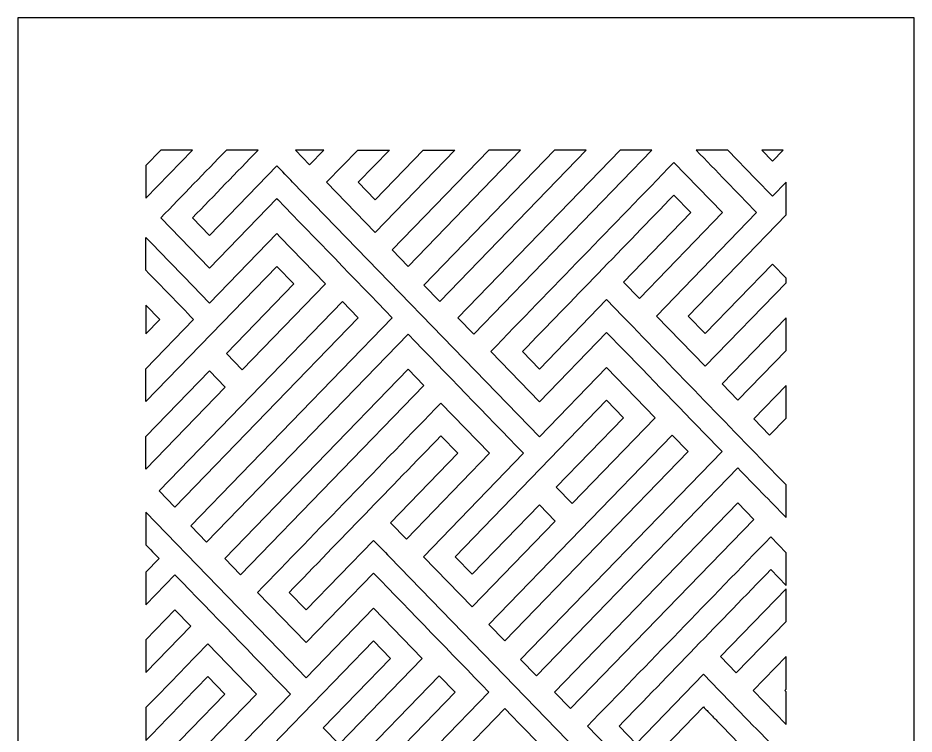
# Model space of a CAD drawing. Header units: centimetres. Extents: x -10 to 9.6, y -13.1 to 13.4.
# Drawn here: x -9.96 to -0.53, y 5.82 to 13.35 of the extents above; entities that cross this region are included whole.
import ezdxf

# ---------------------------------------------------------------- set-up
doc = ezdxf.new("R2010")
doc.units = ezdxf.units.CM
doc.header["$MEASUREMENT"] = 0
doc.layers.add('layer 1', color=7, linetype='Continuous')

msp = doc.modelspace()

# ---------------------------------------------------------------- linework, layer by layer
at = {"layer": 'layer 1', "color": 193}
for points, knots in [([(-0.53246, 13.35255), (-0.53246, 13.35255), (-0.53246, -13.07195), (-0.53246, -13.07195), (-0.53246, -13.07195), (-0.53246, -13.07195), (-9.9628, -13.07195), (-9.9628, -13.07195), (-9.9628, -13.07195), (-9.9628, -13.07195), (-9.9628, 13.35255), (-9.9628, 13.35255), (-9.9628, 13.35255), (-9.9628, 13.35255), (-0.53246, 13.35255), (-0.53246, 13.35255)], [0, 0, 0, 0, 0.2, 0.2, 0.2, 0.2, 0.4, 0.4, 0.4, 0.4, 0.6, 0.6, 0.6, 0.6, 1, 1, 1, 1]), ([(-8.61561, 11.45649), (-8.61561, 11.45649), (-8.61561, 11.80068), (-8.61561, 11.80068), (-8.61561, 11.80068), (-8.61561, 11.80068), (-8.45955, 11.96179), (-8.45955, 11.96179), (-8.45955, 11.96179), (-8.45955, 11.96179), (-8.12614, 11.96179), (-8.12614, 11.96179), (-8.12614, 11.96179), (-8.12614, 11.96179), (-8.61561, 11.45649), (-8.61561, 11.45649)], [0, 0, 0, 0, 0.2, 0.2, 0.2, 0.2, 0.4, 0.4, 0.4, 0.4, 0.6, 0.6, 0.6, 0.6, 1, 1, 1, 1]), ([(-7.7689, 11.96179), (-7.7689, 11.96179), (-7.43549, 11.96179), (-7.43549, 11.96179), (-7.43549, 11.96179), (-7.66553, 11.72432), (-7.89556, 11.48684), (-8.12559, 11.24937), (-8.12559, 11.24937), (-8.12559, 11.24937), (-7.94697, 11.06498), (-7.94697, 11.06498), (-7.94697, 11.06498), (-7.94697, 11.06498), (-7.23847, 11.7964), (-7.23847, 11.7964), (-7.23847, 11.7964), (-7.1829, 11.73903), (-7.12733, 11.68167), (-7.07177, 11.6243), (-7.07177, 11.6243), (-7.07177, 11.6243), (-7.07176, 11.6243), (-7.07176, 11.6243), (-7.07176, 11.6243), (-7.07176, 11.6243), (-4.47591, 8.94448), (-4.47591, 8.94448), (-4.47591, 8.94448), (-4.47591, 8.94448), (-3.7674, 9.6759), (-3.7674, 9.6759), (-3.7674, 9.6759), (-3.7674, 9.6759), (-3.25538, 9.14732), (-3.25538, 9.14732), (-3.25538, 9.14732), (-3.25538, 9.14732), (-4.13059, 8.2438), (-4.13059, 8.2438), (-4.13059, 8.2438), (-4.13059, 8.2438), (-4.29729, 8.4159), (-4.29729, 8.4159), (-4.29729, 8.4159), (-4.29729, 8.4159), (-3.58879, 9.14732), (-3.58879, 9.14732), (-3.58879, 9.14732), (-3.58879, 9.14732), (-3.7674, 9.33171), (-3.7674, 9.33171), (-3.7674, 9.33171), (-3.7674, 9.33171), (-5.36302, 7.68448), (-5.36302, 7.68448), (-5.36302, 7.68448), (-5.36302, 7.68448), (-5.18441, 7.50009), (-5.18441, 7.50009), (-5.18441, 7.50009), (-5.18441, 7.50009), (-4.47591, 8.23151), (-4.47591, 8.23151), (-4.47591, 8.23151), (-4.47591, 8.23151), (-4.3092, 8.05941), (-4.3092, 8.05941), (-4.3092, 8.05941), (-4.3092, 8.05941), (-5.18441, 7.15589), (-5.18441, 7.15589), (-5.18441, 7.15589), (-5.18441, 7.15589), (-5.69644, 7.68448), (-5.69644, 7.68448), (-5.69644, 7.68448), (-5.69644, 7.68448), (-4.64261, 8.77239), (-4.64261, 8.77239), (-4.64261, 8.77239), (-5.04747, 9.19034), (-5.45233, 9.60829), (-5.85719, 10.02624), (-5.85719, 10.02624), (-5.85719, 10.02624), (-7.97674, 7.83814), (-7.97674, 7.83814), (-7.97674, 7.83814), (-7.97674, 7.83814), (-8.14345, 8.01024), (-8.14345, 8.01024), (-8.14345, 8.01024), (-8.14345, 8.01024), (-6.02389, 10.19834), (-6.02389, 10.19834), (-6.02389, 10.19834), (-6.4254, 10.61284), (-6.8269, 11.02732), (-7.2284, 11.4418), (-7.2284, 11.4418), (-7.22952, 11.44296), (-7.23064, 11.44412), (-7.23175, 11.44527), (-7.23175, 11.44527), (-7.23287, 11.44643), (-7.23399, 11.44758), (-7.23511, 11.44874), (-7.23511, 11.44874), (-7.23623, 11.44989), (-7.23735, 11.45105), (-7.23847, 11.4522), (-7.23847, 11.4522), (-7.23847, 11.4522), (-7.23847, 11.4522), (-7.23847, 11.4522), (-7.23847, 11.4522), (-7.23847, 11.4522), (-7.94697, 10.72079), (-7.94697, 10.72079), (-7.94697, 10.72079), (-7.94697, 10.72079), (-8.459, 11.24937), (-8.459, 11.24937), (-8.459, 11.24937), (-8.22897, 11.48685), (-7.99894, 11.72431), (-7.7689, 11.96179)], [0, 0, 0, 0, 0.030303, 0.030303, 0.030303, 0.030303, 0.0606061, 0.0606061, 0.0606061, 0.0606061, 0.0909091, 0.0909091, 0.0909091, 0.0909091, 0.1212121, 0.1212121, 0.1212121, 0.1212121, 0.1515152, 0.1515152, 0.1515152, 0.1515152, 0.1818182, 0.1818182, 0.1818182, 0.1818182, 0.2121212, 0.2121212, 0.2121212, 0.2121212, 0.2424242, 0.2424242, 0.2424242, 0.2424242, 0.2727273, 0.2727273, 0.2727273, 0.2727273, 0.3030303, 0.3030303, 0.3030303, 0.3030303, 0.3333333, 0.3333333, 0.3333333, 0.3333333, 0.3636364, 0.3636364, 0.3636364, 0.3636364, 0.3939394, 0.3939394, 0.3939394, 0.3939394, 0.4242424, 0.4242424, 0.4242424, 0.4242424, 0.4545455, 0.4545455, 0.4545455, 0.4545455, 0.4848485, 0.4848485, 0.4848485, 0.4848485, 0.5151515, 0.5151515, 0.5151515, 0.5151515, 0.5454545, 0.5454545, 0.5454545, 0.5454545, 0.5757576, 0.5757576, 0.5757576, 0.5757576, 0.6060606, 0.6060606, 0.6060606, 0.6060606, 0.6363636, 0.6363636, 0.6363636, 0.6363636, 0.6666667, 0.6666667, 0.6666667, 0.6666667, 0.6969697, 0.6969697, 0.6969697, 0.6969697, 0.7272727, 0.7272727, 0.7272727, 0.7272727, 0.7575758, 0.7575758, 0.7575758, 0.7575758, 0.7878788, 0.7878788, 0.7878788, 0.7878788, 0.8181818, 0.8181818, 0.8181818, 0.8181818, 0.8484848, 0.8484848, 0.8484848, 0.8484848, 0.8787879, 0.8787879, 0.8787879, 0.8787879, 0.9090909, 0.9090909, 0.9090909, 0.9090909, 0.9393939, 0.9393939, 0.9393939, 0.9393939, 1, 1, 1, 1]), ([(-7.04145, 11.96179), (-7.04145, 11.96179), (-6.74485, 11.96179), (-6.74485, 11.96179), (-6.74485, 11.96179), (-6.74485, 11.96179), (-6.89315, 11.80869), (-6.89315, 11.80869), (-6.89315, 11.80869), (-6.89315, 11.80869), (-7.04145, 11.96179), (-7.04145, 11.96179)], [0, 0, 0, 0, 0.25, 0.25, 0.25, 0.25, 0.5, 0.5, 0.5, 0.5, 1, 1, 1, 1]), ([(-6.38762, 11.96179), (-6.38762, 11.96179), (-6.71454, 11.6243), (-6.71454, 11.6243), (-6.71454, 11.6243), (-6.71454, 11.6243), (-6.71454, 11.6243), (-6.71454, 11.6243), (-6.71454, 11.6243), (-6.71454, 11.6243), (-6.20251, 11.09571), (-6.20251, 11.09571), (-6.20251, 11.09571), (-6.20251, 11.09571), (-5.36357, 11.96179), (-5.36357, 11.96179), (-5.36357, 11.96179), (-5.36357, 11.96179), (-5.69698, 11.96179), (-5.69698, 11.96179), (-5.69698, 11.96179), (-5.69698, 11.96179), (-6.20251, 11.43991), (-6.20251, 11.43991), (-6.20251, 11.43991), (-6.20251, 11.43991), (-6.38112, 11.6243), (-6.38112, 11.6243), (-6.38112, 11.6243), (-6.38112, 11.6243), (-6.05421, 11.96179), (-6.05421, 11.96179), (-6.05421, 11.96179), (-6.05421, 11.96179), (-6.38762, 11.96179), (-6.38762, 11.96179)], [0, 0, 0, 0, 0.1, 0.1, 0.1, 0.1, 0.2, 0.2, 0.2, 0.2, 0.3, 0.3, 0.3, 0.3, 0.4, 0.4, 0.4, 0.4, 0.5, 0.5, 0.5, 0.5, 0.6, 0.6, 0.6, 0.6, 0.7, 0.7, 0.7, 0.7, 0.8, 0.8, 0.8, 0.8, 1, 1, 1, 1]), ([(-5.00634, 11.96179), (-5.00634, 11.96179), (-4.67293, 11.96179), (-4.67293, 11.96179), (-4.67293, 11.96179), (-4.67293, 11.96179), (-5.85719, 10.73922), (-5.85719, 10.73922), (-5.85719, 10.73922), (-5.85719, 10.73922), (-6.02389, 10.91132), (-6.02389, 10.91132), (-6.02389, 10.91132), (-6.02389, 10.91132), (-5.00634, 11.96179), (-5.00634, 11.96179)], [0, 0, 0, 0, 0.2, 0.2, 0.2, 0.2, 0.4, 0.4, 0.4, 0.4, 0.6, 0.6, 0.6, 0.6, 1, 1, 1, 1]), ([(-4.3157, 11.96179), (-4.3157, 11.96179), (-3.98229, 11.96179), (-3.98229, 11.96179), (-3.98229, 11.96179), (-3.98229, 11.96179), (-5.52377, 10.37044), (-5.52377, 10.37044), (-5.52377, 10.37044), (-5.52377, 10.37044), (-5.69048, 10.54254), (-5.69048, 10.54254), (-5.69048, 10.54254), (-5.69048, 10.54254), (-4.3157, 11.96179), (-4.3157, 11.96179)], [0, 0, 0, 0, 0.2, 0.2, 0.2, 0.2, 0.4, 0.4, 0.4, 0.4, 0.6, 0.6, 0.6, 0.6, 1, 1, 1, 1]), ([(-3.62506, 11.96179), (-3.62506, 11.96179), (-3.29164, 11.96179), (-3.29164, 11.96179), (-3.29164, 11.96179), (-3.29164, 11.96179), (-5.16655, 10.02624), (-5.16655, 10.02624), (-5.16655, 10.02624), (-5.16655, 10.02624), (-5.33325, 10.19834), (-5.33325, 10.19834), (-5.33325, 10.19834), (-5.33325, 10.19834), (-3.62506, 11.96179), (-3.62506, 11.96179)], [0, 0, 0, 0, 0.2, 0.2, 0.2, 0.2, 0.4, 0.4, 0.4, 0.4, 0.6, 0.6, 0.6, 0.6, 1, 1, 1, 1]), ([(-1.87965, 11.62471), (-1.87965, 11.62471), (-1.87965, 11.28052), (-1.87965, 11.28052), (-1.87965, 11.28052), (-1.87965, 11.28052), (-2.91006, 10.21678), (-2.91006, 10.21678), (-2.91006, 10.21678), (-2.91006, 10.21678), (-2.73144, 10.03239), (-2.73144, 10.03239), (-2.73144, 10.03239), (-2.73144, 10.03239), (-2.02294, 10.76381), (-2.02294, 10.76381), (-2.02294, 10.76381), (-2.02294, 10.76381), (-1.87965, 10.61588), (-1.87965, 10.61588), (-1.87965, 10.61588), (-1.87965, 10.61588), (-1.87965, 10.56754), (-1.87965, 10.56754), (-1.87965, 10.56754), (-1.87965, 10.56754), (-2.73144, 9.6882), (-2.73144, 9.6882), (-2.73144, 9.6882), (-2.73144, 9.6882), (-3.24347, 10.21678), (-3.24347, 10.21678), (-3.24347, 10.21678), (-3.24347, 10.21678), (-2.18965, 11.30469), (-2.18965, 11.30469), (-2.18965, 11.30469), (-2.40182, 11.52372), (-2.614, 11.74275), (-2.82617, 11.96179), (-2.82617, 11.96179), (-2.82617, 11.96179), (-2.49275, 11.96179), (-2.49275, 11.96179), (-2.49275, 11.96179), (-2.49275, 11.96179), (-2.20156, 11.66118), (-2.20156, 11.66118), (-2.20156, 11.66118), (-2.20156, 11.66118), (-2.02294, 11.47678), (-2.02294, 11.47678), (-2.02294, 11.47678), (-2.02294, 11.47678), (-1.87965, 11.62471), (-1.87965, 11.62471)], [0, 0, 0, 0, 0.0666667, 0.0666667, 0.0666667, 0.0666667, 0.1333333, 0.1333333, 0.1333333, 0.1333333, 0.2, 0.2, 0.2, 0.2, 0.2666667, 0.2666667, 0.2666667, 0.2666667, 0.3333333, 0.3333333, 0.3333333, 0.3333333, 0.4, 0.4, 0.4, 0.4, 0.4666667, 0.4666667, 0.4666667, 0.4666667, 0.5333333, 0.5333333, 0.5333333, 0.5333333, 0.6, 0.6, 0.6, 0.6, 0.6666667, 0.6666667, 0.6666667, 0.6666667, 0.7333333, 0.7333333, 0.7333333, 0.7333333, 0.8, 0.8, 0.8, 0.8, 0.8666667, 0.8666667, 0.8666667, 0.8666667, 1, 1, 1, 1]), ([(-2.13552, 11.96179), (-2.13552, 11.96179), (-1.91036, 11.96179), (-1.91036, 11.96179), (-1.91036, 11.96179), (-1.91036, 11.96179), (-2.02294, 11.84557), (-2.02294, 11.84557), (-2.02294, 11.84557), (-2.02294, 11.84557), (-2.13552, 11.96179), (-2.13552, 11.96179)], [0, 0, 0, 0, 0.25, 0.25, 0.25, 0.25, 0.5, 0.5, 0.5, 0.5, 1, 1, 1, 1]), ([(-1.87965, 8.44006), (-1.87965, 8.44006), (-1.87965, 8.09586), (-1.87965, 8.09586), (-1.87965, 8.09586), (-2.04847, 8.27015), (-2.2173, 8.44444), (-2.38612, 8.61873), (-2.38612, 8.61873), (-2.38612, 8.61873), (-4.50567, 6.43062), (-4.50567, 6.43062), (-4.50567, 6.43062), (-4.50567, 6.43062), (-4.67238, 6.60272), (-4.67238, 6.60272), (-4.67238, 6.60272), (-4.67238, 6.60272), (-2.55283, 8.79083), (-2.55283, 8.79083), (-2.55283, 8.79083), (-2.89815, 9.14731), (-3.24347, 9.50381), (-3.58879, 9.86029), (-3.58879, 9.86029), (-3.58879, 9.86029), (-3.7674, 10.04468), (-3.7674, 10.04468), (-3.7674, 10.04468), (-3.7674, 10.04468), (-4.47591, 9.31327), (-4.47591, 9.31327), (-4.47591, 9.31327), (-4.47591, 9.31327), (-4.98793, 9.84185), (-4.98793, 9.84185), (-4.98793, 9.84185), (-4.34493, 10.50566), (-3.70191, 11.16947), (-3.0589, 11.83327), (-3.0589, 11.83327), (-3.0589, 11.83327), (-2.54688, 11.30469), (-2.54688, 11.30469), (-2.54688, 11.30469), (-2.54688, 11.30469), (-3.42208, 10.40117), (-3.42208, 10.40117), (-3.42208, 10.40117), (-3.42208, 10.40117), (-3.58879, 10.57327), (-3.58879, 10.57327), (-3.58879, 10.57327), (-3.58879, 10.57327), (-2.88029, 11.30469), (-2.88029, 11.30469), (-2.88029, 11.30469), (-2.88029, 11.30469), (-3.0589, 11.48908), (-3.0589, 11.48908), (-3.0589, 11.48908), (-3.59078, 10.94), (-4.12266, 10.39092), (-4.65452, 9.84185), (-4.65452, 9.84185), (-4.65452, 9.84185), (-4.47591, 9.65746), (-4.47591, 9.65746), (-4.47591, 9.65746), (-4.47591, 9.65746), (-3.7674, 10.38888), (-3.7674, 10.38888), (-3.7674, 10.38888), (-3.7674, 10.38888), (-3.6007, 10.21678), (-3.6007, 10.21678), (-3.6007, 10.21678), (-3.027, 9.62453), (-2.45333, 9.0323), (-1.87965, 8.44006)], [0, 0, 0, 0, 0.047619, 0.047619, 0.047619, 0.047619, 0.0952381, 0.0952381, 0.0952381, 0.0952381, 0.1428571, 0.1428571, 0.1428571, 0.1428571, 0.1904762, 0.1904762, 0.1904762, 0.1904762, 0.2380952, 0.2380952, 0.2380952, 0.2380952, 0.2857143, 0.2857143, 0.2857143, 0.2857143, 0.3333333, 0.3333333, 0.3333333, 0.3333333, 0.3809524, 0.3809524, 0.3809524, 0.3809524, 0.4285714, 0.4285714, 0.4285714, 0.4285714, 0.4761905, 0.4761905, 0.4761905, 0.4761905, 0.5238095, 0.5238095, 0.5238095, 0.5238095, 0.5714286, 0.5714286, 0.5714286, 0.5714286, 0.6190476, 0.6190476, 0.6190476, 0.6190476, 0.6666667, 0.6666667, 0.6666667, 0.6666667, 0.7142857, 0.7142857, 0.7142857, 0.7142857, 0.7619048, 0.7619048, 0.7619048, 0.7619048, 0.8095238, 0.8095238, 0.8095238, 0.8095238, 0.8571429, 0.8571429, 0.8571429, 0.8571429, 0.9047619, 0.9047619, 0.9047619, 0.9047619, 1, 1, 1, 1]), ([(-8.61561, 10.69807), (-8.4483, 10.52535), (-8.28099, 10.35263), (-8.11368, 10.1799), (-8.11368, 10.1799), (-8.11368, 10.1799), (-8.61561, 9.66174), (-8.61561, 9.66174), (-8.61561, 9.66174), (-8.61561, 9.66174), (-8.61561, 9.31755), (-8.61561, 9.31755), (-8.61561, 9.31755), (-8.61561, 9.31755), (-7.23847, 10.73922), (-7.23847, 10.73922), (-7.23847, 10.73922), (-7.23847, 10.73922), (-7.05986, 10.55483), (-7.05986, 10.55483), (-7.05986, 10.55483), (-7.05986, 10.55483), (-7.76836, 9.82342), (-7.76836, 9.82342), (-7.76836, 9.82342), (-7.76836, 9.82342), (-7.60165, 9.65132), (-7.60165, 9.65132), (-7.60165, 9.65132), (-7.60165, 9.65132), (-6.72644, 10.55483), (-6.72644, 10.55483), (-6.72644, 10.55483), (-6.72644, 10.55483), (-7.20215, 11.04592), (-7.20215, 11.04592), (-7.20215, 11.04592), (-7.20215, 11.04592), (-7.23847, 11.08342), (-7.23847, 11.08342), (-7.23847, 11.08342), (-7.23847, 11.08342), (-7.23847, 11.08342), (-7.23847, 11.08342), (-7.23847, 11.08342), (-7.23847, 11.08342), (-7.94697, 10.352), (-7.94697, 10.352), (-7.94697, 10.352), (-7.94697, 10.352), (-8.12559, 10.53639), (-8.12559, 10.53639), (-8.12559, 10.53639), (-8.28892, 10.70502), (-8.45227, 10.87363), (-8.61561, 11.04225), (-8.61561, 11.04225), (-8.61561, 11.04225), (-8.61561, 10.69807), (-8.61561, 10.69807)], [0, 0, 0, 0, 0.0625, 0.0625, 0.0625, 0.0625, 0.125, 0.125, 0.125, 0.125, 0.1875, 0.1875, 0.1875, 0.1875, 0.25, 0.25, 0.25, 0.25, 0.3125, 0.3125, 0.3125, 0.3125, 0.375, 0.375, 0.375, 0.375, 0.4375, 0.4375, 0.4375, 0.4375, 0.5, 0.5, 0.5, 0.5, 0.5625, 0.5625, 0.5625, 0.5625, 0.625, 0.625, 0.625, 0.625, 0.6875, 0.6875, 0.6875, 0.6875, 0.75, 0.75, 0.75, 0.75, 0.8125, 0.8125, 0.8125, 0.8125, 0.875, 0.875, 0.875, 0.875, 1, 1, 1, 1]), ([(-8.61561, 10.03052), (-8.61561, 10.03052), (-8.61561, 10.32929), (-8.61561, 10.32929), (-8.61561, 10.32929), (-8.61561, 10.32929), (-8.47091, 10.1799), (-8.47091, 10.1799), (-8.47091, 10.1799), (-8.47091, 10.1799), (-8.61561, 10.03052), (-8.61561, 10.03052)], [0, 0, 0, 0, 0.25, 0.25, 0.25, 0.25, 0.5, 0.5, 0.5, 0.5, 1, 1, 1, 1]), ([(-6.38112, 10.19834), (-6.38112, 10.19834), (-8.31015, 8.20692), (-8.31015, 8.20692), (-8.31015, 8.20692), (-8.31015, 8.20692), (-8.47686, 8.37902), (-8.47686, 8.37902), (-8.47686, 8.37902), (-8.47686, 8.37902), (-6.54783, 10.37044), (-6.54783, 10.37044), (-6.54783, 10.37044), (-6.54783, 10.37044), (-6.38112, 10.19834), (-6.38112, 10.19834)], [0, 0, 0, 0, 0.2, 0.2, 0.2, 0.2, 0.4, 0.4, 0.4, 0.4, 0.6, 0.6, 0.6, 0.6, 1, 1, 1, 1]), ([(-1.87965, 10.19876), (-1.87965, 10.19876), (-1.87965, 9.85456), (-1.87965, 9.85456), (-1.87965, 9.85456), (-1.87965, 9.85456), (-2.38612, 9.33171), (-2.38612, 9.33171), (-2.38612, 9.33171), (-2.38612, 9.33171), (-2.55283, 9.5038), (-2.55283, 9.5038), (-2.55283, 9.5038), (-2.55283, 9.5038), (-1.87965, 10.19876), (-1.87965, 10.19876)], [0, 0, 0, 0, 0.2, 0.2, 0.2, 0.2, 0.4, 0.4, 0.4, 0.4, 0.6, 0.6, 0.6, 0.6, 1, 1, 1, 1]), ([(-8.61561, 8.60457), (-8.61561, 8.60457), (-7.78027, 9.46693), (-7.78027, 9.46693), (-7.78027, 9.46693), (-7.78027, 9.46693), (-7.94697, 9.63902), (-7.94697, 9.63902), (-7.94697, 9.63902), (-7.94697, 9.63902), (-8.61561, 8.94876), (-8.61561, 8.94876), (-8.61561, 8.94876), (-8.61561, 8.94876), (-8.61561, 8.60457), (-8.61561, 8.60457)], [0, 0, 0, 0, 0.2, 0.2, 0.2, 0.2, 0.4, 0.4, 0.4, 0.4, 0.6, 0.6, 0.6, 0.6, 1, 1, 1, 1]), ([(-5.69048, 9.48536), (-5.69048, 9.48536), (-7.61952, 7.49394), (-7.61952, 7.49394), (-7.61952, 7.49394), (-7.61952, 7.49394), (-7.78622, 7.66604), (-7.78622, 7.66604), (-7.78622, 7.66604), (-7.78622, 7.66604), (-5.85719, 9.65746), (-5.85719, 9.65746), (-5.85719, 9.65746), (-5.85719, 9.65746), (-5.69048, 9.48536), (-5.69048, 9.48536)], [0, 0, 0, 0, 0.2, 0.2, 0.2, 0.2, 0.4, 0.4, 0.4, 0.4, 0.6, 0.6, 0.6, 0.6, 1, 1, 1, 1]), ([(-1.87965, 9.48578), (-1.87965, 9.48578), (-1.87965, 9.14158), (-1.87965, 9.14158), (-1.87965, 9.14158), (-1.87965, 9.14158), (-2.05271, 8.96292), (-2.05271, 8.96292), (-2.05271, 8.96292), (-2.05271, 8.96292), (-2.21941, 9.13502), (-2.21941, 9.13502), (-2.21941, 9.13502), (-2.21941, 9.13502), (-1.87965, 9.48578), (-1.87965, 9.48578)], [0, 0, 0, 0, 0.2, 0.2, 0.2, 0.2, 0.4, 0.4, 0.4, 0.4, 0.6, 0.6, 0.6, 0.6, 1, 1, 1, 1]), ([(-6.05366, 7.68448), (-6.10923, 7.74185), (-6.1648, 7.79921), (-6.22037, 7.85658), (-6.22037, 7.85658), (-6.22037, 7.85658), (-6.92887, 7.12516), (-6.92887, 7.12516), (-6.92887, 7.12516), (-6.92887, 7.12516), (-7.10749, 7.30955), (-7.10749, 7.30955), (-7.10749, 7.30955), (-6.57562, 7.85862), (-6.04374, 8.4077), (-5.51187, 8.95678), (-5.51187, 8.95678), (-5.51187, 8.95678), (-5.33325, 8.77239), (-5.33325, 8.77239), (-5.33325, 8.77239), (-5.33325, 8.77239), (-6.04176, 8.04097), (-6.04176, 8.04097), (-6.04176, 8.04097), (-6.04176, 8.04097), (-5.87505, 7.86887), (-5.87505, 7.86887), (-5.87505, 7.86887), (-5.87505, 7.86887), (-4.99984, 8.77239), (-4.99984, 8.77239), (-4.99984, 8.77239), (-4.99984, 8.77239), (-5.51187, 9.30097), (-5.51187, 9.30097), (-5.51187, 9.30097), (-6.15488, 8.63717), (-6.79789, 7.97336), (-7.4409, 7.30955), (-7.4409, 7.30955), (-7.4409, 7.30955), (-6.92887, 6.78097), (-6.92887, 6.78097), (-6.92887, 6.78097), (-6.92887, 6.78097), (-6.22037, 7.51238), (-6.22037, 7.51238), (-6.22037, 7.51238), (-5.81552, 7.09444), (-5.41065, 6.67648), (-5.00579, 6.25852), (-5.00579, 6.25852), (-5.00579, 6.25852), (-7.12535, 4.07042), (-7.12535, 4.07042), (-7.12535, 4.07042), (-7.12535, 4.07042), (-6.95864, 3.89832), (-6.95864, 3.89832), (-6.95864, 3.89832), (-6.95864, 3.89832), (-4.83909, 6.08643), (-4.83909, 6.08643), (-4.83909, 6.08643), (-4.43423, 5.66847), (-4.02938, 5.25053), (-3.62451, 4.83257), (-3.62451, 4.83257), (-3.62451, 4.83257), (-4.67833, 3.74466), (-4.67833, 3.74466), (-4.67833, 3.74466), (-4.67833, 3.74466), (-4.16631, 3.21607), (-4.16631, 3.21607), (-4.16631, 3.21607), (-4.16631, 3.21607), (-3.2911, 4.11959), (-3.2911, 4.11959), (-3.2911, 4.11959), (-3.2911, 4.11959), (-3.45781, 4.29169), (-3.45781, 4.29169), (-3.45781, 4.29169), (-3.45781, 4.29169), (-4.16631, 3.56027), (-4.16631, 3.56027), (-4.16631, 3.56027), (-4.16631, 3.56027), (-4.34492, 3.74466), (-4.34492, 3.74466), (-4.34492, 3.74466), (-4.34492, 3.74466), (-2.7493, 5.39189), (-2.7493, 5.39189), (-2.7493, 5.39189), (-2.7493, 5.39189), (-2.57069, 5.20749), (-2.57069, 5.20749), (-2.57069, 5.20749), (-2.57069, 5.20749), (-3.27919, 4.47608), (-3.27919, 4.47608), (-3.27919, 4.47608), (-3.27919, 4.47608), (-3.11249, 4.30398), (-3.11249, 4.30398), (-3.11249, 4.30398), (-3.11249, 4.30398), (-2.23728, 5.20749), (-2.23728, 5.20749), (-2.23728, 5.20749), (-2.23728, 5.20749), (-2.7493, 5.73608), (-2.7493, 5.73608), (-2.7493, 5.73608), (-2.7493, 5.73608), (-3.45781, 5.00467), (-3.45781, 5.00467), (-3.45781, 5.00467), (-3.45781, 5.00467), (-3.63642, 5.18906), (-3.63642, 5.18906), (-3.63642, 5.18906), (-3.63642, 5.18906), (-6.05366, 7.68448), (-6.05366, 7.68448)], [0, 0, 0, 0, 0.030303, 0.030303, 0.030303, 0.030303, 0.0606061, 0.0606061, 0.0606061, 0.0606061, 0.0909091, 0.0909091, 0.0909091, 0.0909091, 0.1212121, 0.1212121, 0.1212121, 0.1212121, 0.1515152, 0.1515152, 0.1515152, 0.1515152, 0.1818182, 0.1818182, 0.1818182, 0.1818182, 0.2121212, 0.2121212, 0.2121212, 0.2121212, 0.2424242, 0.2424242, 0.2424242, 0.2424242, 0.2727273, 0.2727273, 0.2727273, 0.2727273, 0.3030303, 0.3030303, 0.3030303, 0.3030303, 0.3333333, 0.3333333, 0.3333333, 0.3333333, 0.3636364, 0.3636364, 0.3636364, 0.3636364, 0.3939394, 0.3939394, 0.3939394, 0.3939394, 0.4242424, 0.4242424, 0.4242424, 0.4242424, 0.4545455, 0.4545455, 0.4545455, 0.4545455, 0.4848485, 0.4848485, 0.4848485, 0.4848485, 0.5151515, 0.5151515, 0.5151515, 0.5151515, 0.5454545, 0.5454545, 0.5454545, 0.5454545, 0.5757576, 0.5757576, 0.5757576, 0.5757576, 0.6060606, 0.6060606, 0.6060606, 0.6060606, 0.6363636, 0.6363636, 0.6363636, 0.6363636, 0.6666667, 0.6666667, 0.6666667, 0.6666667, 0.6969697, 0.6969697, 0.6969697, 0.6969697, 0.7272727, 0.7272727, 0.7272727, 0.7272727, 0.7575758, 0.7575758, 0.7575758, 0.7575758, 0.7878788, 0.7878788, 0.7878788, 0.7878788, 0.8181818, 0.8181818, 0.8181818, 0.8181818, 0.8484848, 0.8484848, 0.8484848, 0.8484848, 0.8787879, 0.8787879, 0.8787879, 0.8787879, 0.9090909, 0.9090909, 0.9090909, 0.9090909, 0.9393939, 0.9393939, 0.9393939, 0.9393939, 1, 1, 1, 1]), ([(-2.91006, 8.79083), (-2.91006, 8.79083), (-4.83909, 6.7994), (-4.83909, 6.7994), (-4.83909, 6.7994), (-4.83909, 6.7994), (-5.00579, 6.9715), (-5.00579, 6.9715), (-5.00579, 6.9715), (-5.00579, 6.9715), (-3.07676, 8.96292), (-3.07676, 8.96292), (-3.07676, 8.96292), (-3.07676, 8.96292), (-2.91006, 8.79083), (-2.91006, 8.79083)], [0, 0, 0, 0, 0.2, 0.2, 0.2, 0.2, 0.4, 0.4, 0.4, 0.4, 0.6, 0.6, 0.6, 0.6, 1, 1, 1, 1]), ([(-2.21942, 8.07785), (-2.21942, 8.07785), (-4.14845, 6.08642), (-4.14845, 6.08642), (-4.14845, 6.08642), (-4.14845, 6.08642), (-4.31515, 6.25852), (-4.31515, 6.25852), (-4.31515, 6.25852), (-4.31515, 6.25852), (-2.38612, 8.24994), (-2.38612, 8.24994), (-2.38612, 8.24994), (-2.38612, 8.24994), (-2.21942, 8.07785), (-2.21942, 8.07785)], [0, 0, 0, 0, 0.2, 0.2, 0.2, 0.2, 0.4, 0.4, 0.4, 0.4, 0.6, 0.6, 0.6, 0.6, 1, 1, 1, 1]), ([(-8.61561, 7.17861), (-8.61561, 7.17861), (-8.61561, 7.52281), (-8.61561, 7.52281), (-8.61561, 7.52281), (-8.61561, 7.52281), (-8.47686, 7.66604), (-8.47686, 7.66604), (-8.47686, 7.66604), (-8.52311, 7.71379), (-8.56936, 7.76153), (-8.61561, 7.80927), (-8.61561, 7.80927), (-8.61561, 7.80927), (-8.61561, 8.15347), (-8.61561, 8.15347), (-8.61561, 8.15347), (-8.61561, 8.15347), (-7.10749, 6.59657), (-7.10749, 6.59657), (-7.10749, 6.59657), (-7.10749, 6.59657), (-6.92887, 6.41218), (-6.92887, 6.41218), (-6.92887, 6.41218), (-6.92887, 6.41218), (-6.22037, 7.1436), (-6.22037, 7.1436), (-6.22037, 7.1436), (-6.22037, 7.1436), (-5.70834, 6.61501), (-5.70834, 6.61501), (-5.70834, 6.61501), (-5.70834, 6.61501), (-6.58355, 5.7115), (-6.58355, 5.7115), (-6.58355, 5.7115), (-6.58355, 5.7115), (-6.75026, 5.8836), (-6.75026, 5.8836), (-6.75026, 5.8836), (-6.75026, 5.8836), (-6.04176, 6.61501), (-6.04176, 6.61501), (-6.04176, 6.61501), (-6.04176, 6.61501), (-6.22037, 6.7994), (-6.22037, 6.7994), (-6.22037, 6.7994), (-6.22037, 6.7994), (-7.81599, 5.15218), (-7.81599, 5.15218), (-7.81599, 5.15218), (-7.81599, 5.15218), (-7.63737, 4.96779), (-7.63737, 4.96779), (-7.63737, 4.96779), (-7.63737, 4.96779), (-6.92887, 5.69921), (-6.92887, 5.69921), (-6.92887, 5.69921), (-6.92887, 5.69921), (-6.76217, 5.52711), (-6.76217, 5.52711), (-6.76217, 5.52711), (-6.76217, 5.52711), (-7.63737, 4.62359), (-7.63737, 4.62359), (-7.63737, 4.62359), (-7.63737, 4.62359), (-8.11308, 5.11468), (-8.11308, 5.11468), (-8.11308, 5.11468), (-8.11308, 5.11468), (-8.1494, 5.15218), (-8.1494, 5.15218), (-8.1494, 5.15218), (-8.1494, 5.15218), (-7.09558, 6.24009), (-7.09558, 6.24009), (-7.09558, 6.24009), (-7.50044, 6.65804), (-7.90529, 7.07599), (-8.31015, 7.49395), (-8.31015, 7.49395), (-8.31015, 7.49395), (-8.61561, 7.17861), (-8.61561, 7.17861)], [0, 0, 0, 0, 0.0434783, 0.0434783, 0.0434783, 0.0434783, 0.0869565, 0.0869565, 0.0869565, 0.0869565, 0.1304348, 0.1304348, 0.1304348, 0.1304348, 0.173913, 0.173913, 0.173913, 0.173913, 0.2173913, 0.2173913, 0.2173913, 0.2173913, 0.2608696, 0.2608696, 0.2608696, 0.2608696, 0.3043478, 0.3043478, 0.3043478, 0.3043478, 0.3478261, 0.3478261, 0.3478261, 0.3478261, 0.3913043, 0.3913043, 0.3913043, 0.3913043, 0.4347826, 0.4347826, 0.4347826, 0.4347826, 0.4782609, 0.4782609, 0.4782609, 0.4782609, 0.5217391, 0.5217391, 0.5217391, 0.5217391, 0.5652174, 0.5652174, 0.5652174, 0.5652174, 0.6086957, 0.6086957, 0.6086957, 0.6086957, 0.6521739, 0.6521739, 0.6521739, 0.6521739, 0.6956522, 0.6956522, 0.6956522, 0.6956522, 0.7391304, 0.7391304, 0.7391304, 0.7391304, 0.7826087, 0.7826087, 0.7826087, 0.7826087, 0.826087, 0.826087, 0.826087, 0.826087, 0.8695652, 0.8695652, 0.8695652, 0.8695652, 0.9130435, 0.9130435, 0.9130435, 0.9130435, 1, 1, 1, 1]), ([(-1.87965, 7.72709), (-1.87965, 7.72709), (-1.87965, 7.38289), (-1.87965, 7.38289), (-1.87965, 7.38289), (-1.87965, 7.38289), (-2.0408, 7.54926), (-2.0408, 7.54926), (-2.0408, 7.54926), (-2.57268, 7.00018), (-3.10455, 6.4511), (-3.63642, 5.90203), (-3.63642, 5.90203), (-3.63642, 5.90203), (-3.45781, 5.71764), (-3.45781, 5.71764), (-3.45781, 5.71764), (-3.45781, 5.71764), (-2.7493, 6.44906), (-2.7493, 6.44906), (-2.7493, 6.44906), (-2.7493, 6.44906), (-2.5826, 6.27696), (-2.5826, 6.27696), (-2.5826, 6.27696), (-2.34828, 6.03506), (-2.11396, 5.79316), (-1.87965, 5.55127), (-1.87965, 5.55127), (-1.87965, 5.55127), (-1.87965, 5.20707), (-1.87965, 5.20707), (-1.87965, 5.20707), (-2.11, 5.44487), (-2.34034, 5.68267), (-2.57069, 5.92047), (-2.57069, 5.92047), (-2.57329, 5.92316), (-2.5759, 5.92585), (-2.5785, 5.92854), (-2.5785, 5.92854), (-2.58483, 5.93507), (-2.59116, 5.9416), (-2.59748, 5.94813), (-2.59748, 5.94813), (-2.60381, 5.95466), (-2.61014, 5.9612), (-2.61646, 5.96773), (-2.61646, 5.96773), (-2.62279, 5.97426), (-2.62911, 5.98078), (-2.63544, 5.98731), (-2.63544, 5.98731), (-2.64176, 5.99385), (-2.64809, 6.00038), (-2.65442, 6.00691), (-2.65442, 6.00691), (-2.66074, 6.01344), (-2.66707, 6.01997), (-2.67339, 6.0265), (-2.67339, 6.0265), (-2.67972, 6.03303), (-2.68605, 6.03956), (-2.69237, 6.04609), (-2.69237, 6.04609), (-2.6987, 6.05262), (-2.70502, 6.05915), (-2.71135, 6.06568), (-2.71135, 6.06568), (-2.71767, 6.07221), (-2.724, 6.07874), (-2.73033, 6.08527), (-2.73033, 6.08527), (-2.73665, 6.09181), (-2.74298, 6.09833), (-2.7493, 6.10486), (-2.7493, 6.10486), (-2.7493, 6.10486), (-3.45781, 5.37345), (-3.45781, 5.37345), (-3.45781, 5.37345), (-3.45781, 5.37345), (-3.96983, 5.90203), (-3.96983, 5.90203), (-3.96983, 5.90203), (-3.32683, 6.56584), (-2.68381, 7.22965), (-2.0408, 7.89345), (-2.0408, 7.89345), (-2.0408, 7.89345), (-1.87965, 7.72709), (-1.87965, 7.72709)], [0, 0, 0, 0, 0.0416667, 0.0416667, 0.0416667, 0.0416667, 0.0833333, 0.0833333, 0.0833333, 0.0833333, 0.125, 0.125, 0.125, 0.125, 0.1666667, 0.1666667, 0.1666667, 0.1666667, 0.2083333, 0.2083333, 0.2083333, 0.2083333, 0.25, 0.25, 0.25, 0.25, 0.2916667, 0.2916667, 0.2916667, 0.2916667, 0.3333333, 0.3333333, 0.3333333, 0.3333333, 0.375, 0.375, 0.375, 0.375, 0.4166667, 0.4166667, 0.4166667, 0.4166667, 0.4583333, 0.4583333, 0.4583333, 0.4583333, 0.5, 0.5, 0.5, 0.5, 0.5416667, 0.5416667, 0.5416667, 0.5416667, 0.5833333, 0.5833333, 0.5833333, 0.5833333, 0.625, 0.625, 0.625, 0.625, 0.6666667, 0.6666667, 0.6666667, 0.6666667, 0.7083333, 0.7083333, 0.7083333, 0.7083333, 0.75, 0.75, 0.75, 0.75, 0.7916667, 0.7916667, 0.7916667, 0.7916667, 0.8333333, 0.8333333, 0.8333333, 0.8333333, 0.875, 0.875, 0.875, 0.875, 0.9166667, 0.9166667, 0.9166667, 0.9166667, 1, 1, 1, 1]), ([(-1.87965, 7.34684), (-1.87965, 7.34684), (-1.87965, 7.00265), (-1.87965, 7.00265), (-1.87965, 7.00265), (-1.87965, 7.00265), (-2.40398, 6.46135), (-2.40398, 6.46135), (-2.40398, 6.46135), (-2.40398, 6.46135), (-2.57069, 6.63345), (-2.57069, 6.63345), (-2.57069, 6.63345), (-2.57069, 6.63345), (-1.87965, 7.34684), (-1.87965, 7.34684)], [0, 0, 0, 0, 0.2, 0.2, 0.2, 0.2, 0.4, 0.4, 0.4, 0.4, 0.6, 0.6, 0.6, 0.6, 1, 1, 1, 1]), ([(-8.61561, 6.46563), (-8.61561, 6.46563), (-8.61561, 6.80983), (-8.61561, 6.80983), (-8.61561, 6.80983), (-8.61561, 6.80983), (-8.31015, 7.12516), (-8.31015, 7.12516), (-8.31015, 7.12516), (-8.31015, 7.12516), (-8.14345, 6.95307), (-8.14345, 6.95307), (-8.14345, 6.95307), (-8.14345, 6.95307), (-8.61561, 6.46563), (-8.61561, 6.46563)], [0, 0, 0, 0, 0.2, 0.2, 0.2, 0.2, 0.4, 0.4, 0.4, 0.4, 0.6, 0.6, 0.6, 0.6, 1, 1, 1, 1]), ([(-8.61561, 5.75265), (-8.61561, 5.75265), (-8.61561, 6.09685), (-8.61561, 6.09685), (-8.61561, 6.09685), (-8.39868, 6.32079), (-8.18175, 6.54474), (-7.96483, 6.76867), (-7.96483, 6.76867), (-7.96483, 6.76867), (-7.45281, 6.24009), (-7.45281, 6.24009), (-7.45281, 6.24009), (-7.45281, 6.24009), (-8.32802, 5.33657), (-8.32802, 5.33657), (-8.32802, 5.33657), (-8.32802, 5.33657), (-8.49472, 5.50867), (-8.49472, 5.50867), (-8.49472, 5.50867), (-8.49472, 5.50867), (-7.78622, 6.24009), (-7.78622, 6.24009), (-7.78622, 6.24009), (-7.78622, 6.24009), (-7.96483, 6.42448), (-7.96483, 6.42448), (-7.96483, 6.42448), (-8.18176, 6.20054), (-8.39868, 5.97659), (-8.61561, 5.75265)], [0, 0, 0, 0, 0.1111111, 0.1111111, 0.1111111, 0.1111111, 0.2222222, 0.2222222, 0.2222222, 0.2222222, 0.3333333, 0.3333333, 0.3333333, 0.3333333, 0.4444444, 0.4444444, 0.4444444, 0.4444444, 0.5555556, 0.5555556, 0.5555556, 0.5555556, 0.6666667, 0.6666667, 0.6666667, 0.6666667, 0.7777778, 0.7777778, 0.7777778, 0.7777778, 1, 1, 1, 1]), ([(-1.87965, 6.63386), (-1.87965, 6.63386), (-1.87965, 6.28967), (-1.87965, 6.28967), (-1.87965, 6.28967), (-1.87965, 6.28967), (-1.89196, 6.27696), (-1.89196, 6.27696), (-1.89196, 6.27696), (-1.89196, 6.27696), (-1.87965, 6.26426), (-1.87965, 6.26426), (-1.87965, 6.26426), (-1.87965, 6.26426), (-1.87965, 5.92006), (-1.87965, 5.92006), (-1.87965, 5.92006), (-1.87965, 5.92006), (-2.22537, 6.27696), (-2.22537, 6.27696), (-2.22537, 6.27696), (-2.22537, 6.27696), (-1.87965, 6.63386), (-1.87965, 6.63386)], [0, 0, 0, 0, 0.1428571, 0.1428571, 0.1428571, 0.1428571, 0.2857143, 0.2857143, 0.2857143, 0.2857143, 0.4285714, 0.4285714, 0.4285714, 0.4285714, 0.5714286, 0.5714286, 0.5714286, 0.5714286, 0.7142857, 0.7142857, 0.7142857, 0.7142857, 1, 1, 1, 1]), ([(-5.36302, 6.25853), (-5.36302, 6.25853), (-7.29205, 4.2671), (-7.29205, 4.2671), (-7.29205, 4.2671), (-7.29205, 4.2671), (-7.45876, 4.4392), (-7.45876, 4.4392), (-7.45876, 4.4392), (-7.45876, 4.4392), (-5.52973, 6.43062), (-5.52973, 6.43062), (-5.52973, 6.43062), (-5.52973, 6.43062), (-5.36302, 6.25853), (-5.36302, 6.25853)], [0, 0, 0, 0, 0.2, 0.2, 0.2, 0.2, 0.4, 0.4, 0.4, 0.4, 0.6, 0.6, 0.6, 0.6, 1, 1, 1, 1])]:
    msp.add_open_spline(points, degree=3, knots=knots, dxfattribs=at)

doc.saveas('drawing.dxf')
